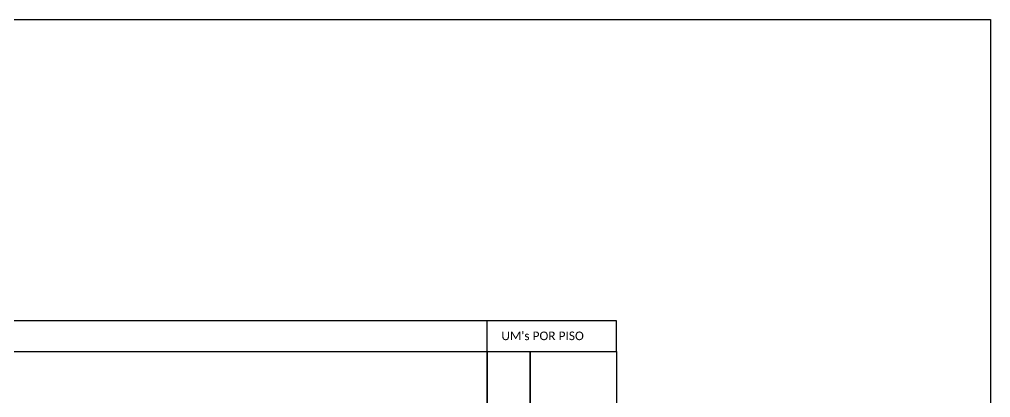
# Model space of a CAD drawing. Header units: metres. Extents: x -203 to 1885, y -55 to 636.
# Drawn here: x 690.9 to 824.4, y 584 to 636 of the extents above; entities that cross this region are included whole.
import ezdxf

# ---------------------------------------------------------------- set-up
doc = ezdxf.new("R2010")
doc.units = ezdxf.units.M
doc.styles.add('WMF-Calibri0', font='calibri.ttf')

msp = doc.modelspace()

# ---------------------------------------------------------------- linework, layer by layer
for p, q in [((773, 594.58), (755.2, 594.58)), ((773, 590.36), (773, 594.58)), ((633.77, 590.36), (755.2, 590.36)), ((755.2, 590.36), (755.2, 573.58))]:
    msp.add_line(p, q)
for points in [[(-203.47, 636.01), (824.44, 636.01), (824.44, -55.3), (-203.47, -55.3)], [(755.2, 590.36), (761.14, 590.36), (761.14, 573.58), (755.2, 573.58)], [(761.14, 590.36), (773, 590.36), (773, 573.58), (761.14, 573.58)]]:
    msp.add_lwpolyline(points, close=True)
for points in [[(755.2, 594.58), (559.27, 594.58)], [(755.2, 590.36), (755.2, 594.58)]]:
    msp.add_lwpolyline(points)

# ---------------------------------------------------------------- texts
at = {"color": 0, "style": 'WMF-Calibri0'}
msp.add_text("UM's POR PISO", height=1.1788, dxfattribs=at).set_placement((757.16, 591.93))

doc.saveas('drawing.dxf')
